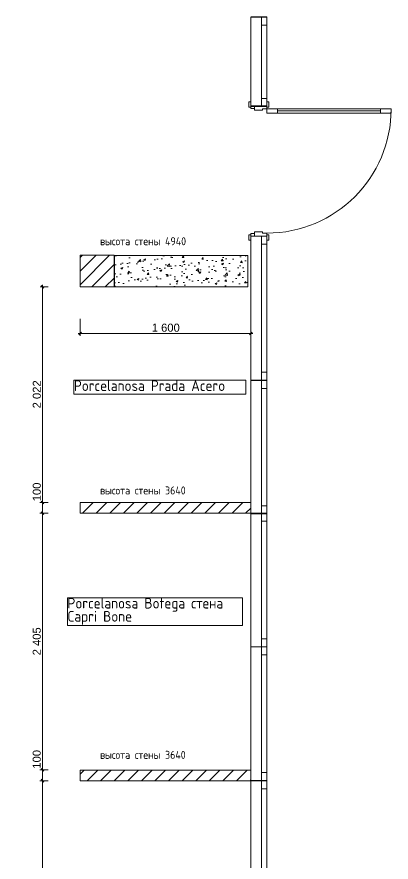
# Model space of a CAD drawing. Header units: millimetres. Extents: x 2336463 to 2579121, y 595385 to 778077.
# Drawn here: x 2501041 to 2504546, y 625549 to 633465 of the extents above; entities that cross this region are included whole.
import ezdxf

# ---------------------------------------------------------------- set-up
doc = ezdxf.new("R2010")
doc.units = ezdxf.units.MM
doc.header["$MEASUREMENT"] = 0
for name, color, linetype, lineweight in [('+ план экспозиций_Ном._пера__1', 7, 'Continuous', 13), ('+возводимые стены_Ном._пера__101', 252, 'Continuous', 5), ('Двери ARCHICAD_Ном._пера__1', 7, 'Continuous', 13), ('Интерьер - Мебель_Ном._пера__1', 7, 'Continuous', 13), ('Окна ARCHICAD_Ном._пера__1', 7, 'Continuous', 13), ('сит план_Ном._пера__1', 7, 'Continuous', 13)]:
    doc.layers.add(name, color=color, linetype=linetype, lineweight=lineweight)
for name, color, linetype in [('+возводимые стены', 7, 'Continuous'), ('Интерьер - Мебель', 7, 'Continuous'), ('сит план', 7, 'Continuous')]:
    doc.layers.add(name, color=color, linetype=linetype)
for name, color, linetype, lineweight, true_color in [('+возводимые стены_Ном._пера__169', 7, 'Continuous', 5, 0x68b353), ('Интерьер - Мебель_Ном._пера__242', 7, 'Continuous', 13, 0x1b55b5), ('сит план_Ном._пера__87', 7, 'Continuous', 20, 0x6a6a6a)]:
    doc.layers.add(name, color=color, linetype=linetype, lineweight=lineweight, true_color=true_color)
doc.styles.add('СГЕНЕРИР_СТИЛЬ_1', font='arial.ttf')
doc.styles.add('СГЕНЕРИР_СТИЛЬ_4', font='isocp.shx')
doc.dimstyles.new('СГЕНЕРИР_СТИЛЬ__1', dxfattribs={"dimtxt": 75, "dimasz": 23.75, "dimexe": 0.18, "dimexo": 300, "dimgap": 0, "dimtad": 1, "dimtih": 1, "dimtoh": 1, "dimdec": 0, "dimzin": 0, "dimdsep": 46, "dimtxsty": 'СГЕНЕРИР_СТИЛЬ_1', "dimblk": 'ARROWHEAD_6', "dimblk1": 'ARROWHEAD_6', "dimblk2": 'ARROWHEAD_6', "dimcen": 0.09, "dimclrd": 256, "dimclre": 256, "dimclrt": 256, "dimazin": 0, "dimtfac": 1, "dimtdec": 4, "dimtmove": 0, "dimatfit": 3, "dimfxl": 0, "dimtolj": 1, "dimtzin": 0, "dimarcsym": 0})
doc.dimstyles.new('СГЕНЕРИР_СТИЛЬ__2', dxfattribs={"dimtxt": 75, "dimasz": 23.75, "dimexe": 0.18, "dimexo": 300, "dimgap": 0, "dimtad": 1, "dimdec": 0, "dimzin": 0, "dimdsep": 46, "dimtxsty": 'СГЕНЕРИР_СТИЛЬ_1', "dimblk": 'ARROWHEAD_6', "dimblk1": 'ARROWHEAD_6', "dimblk2": 'ARROWHEAD_6', "dimcen": 0.09, "dimclrd": 256, "dimclre": 256, "dimclrt": 256, "dimazin": 0, "dimtfac": 1, "dimtdec": 4, "dimtmove": 0, "dimatfit": 3, "dimfxl": 0, "dimtolj": 1, "dimtzin": 0, "dimarcsym": 0})
pattern_1 = [(45, (2086872.015, 585813.69), (-63.639609, 63.639609), [])]

# ---------------------------------------------------------------- blocks, each defined once
blk = doc.blocks.new('Окно 25_10')
at = {"layer": 'Окна ARCHICAD_Ном._пера__1', "color": 7, "linetype": 'Continuous', "lineweight": 13}
for p, q in [((-625, 100), (625, 100)), ((-625, 0), (-625, 100)), ((625, 0), (625, 100)), ((-625, 0), (-550, 0)), ((-625, -50), (-625, 0)), ((-625, -50), (-625, 0)), ((-550, 0), (-550, -50)), ((-550, 0), (550, 0)), ((550, -50), (550, 0)), ((550, 0), (625, 0)), ((625, -50), (625, 0)), ((625, -50), (625, 0)), ((-625, -50), (625, -50)), ((-550, -50), (-625, -50)), ((550, -50), (-550, -50)), ((625, -50), (550, -50))]:
    blk.add_line(p, q, dxfattribs=at)
blk = doc.blocks.new('Окно 25_17')
at = {"layer": 'Окна ARCHICAD_Ном._пера__1', "color": 7, "linetype": 'Continuous', "lineweight": 13}
for p, q in [((-674.6, 100), (674.6, 100)), ((-674.6, 0), (-674.6, 100)), ((674.6, 0), (674.6, 100)), ((-674.6, 0), (-599.6, 0)), ((-674.6, -50), (-674.6, 0)), ((-674.6, -50), (-674.6, 0)), ((-599.6, 0), (-599.6, -50)), ((-599.6, 0), (599.6, 0)), ((599.6, -50), (599.6, 0)), ((599.6, 0), (674.6, 0)), ((674.6, -50), (674.6, 0)), ((674.6, -50), (674.6, 0)), ((-674.6, -50), (674.6, -50)), ((-599.6, -50), (-674.6, -50)), ((599.6, -50), (-599.6, -50)), ((674.6, -50), (599.6, -50))]:
    blk.add_line(p, q, dxfattribs=at)
blk = doc.blocks.new('Окно 25_18')
at = {"layer": 'Окна ARCHICAD_Ном._пера__1', "color": 7, "linetype": 'Continuous', "lineweight": 13}
for p, q in [((-418.9, 0), (418.9, 0)), ((-418.9, 0), (-343.9, 0)), ((-418.9, 0), (-418.9, -50)), ((-418.9, 0), (-418.9, -50)), ((-343.9, 0), (-343.9, -50)), ((-343.9, 0), (343.9, 0)), ((343.9, -50), (343.9, 0)), ((343.9, 0), (418.9, 0)), ((418.9, 0), (418.9, -50)), ((418.9, 0), (418.9, -50)), ((-343.9, -50), (-418.9, -50)), ((-418.9, -50), (-418.9, -150)), ((343.9, -50), (-343.9, -50)), ((418.9, -50), (343.9, -50)), ((418.9, -50), (418.9, -150)), ((-418.9, -150), (418.9, -150))]:
    blk.add_line(p, q, dxfattribs=at)
blk = doc.blocks.new('Однопольная Дверь 25_2')
at = {"layer": 'Двери ARCHICAD_Ном._пера__1', "color": 7, "linetype": 'Continuous', "lineweight": 13}
for p, q in [((542, 1064), (542, 1164)), ((542, 1164), (582, 1164)), ((582, 1164), (582, 1064)), ((582, 1064), (542, 1064)), ((562, 1064), (562, 100)), ((542, 0), (542, 100)), ((542, 100), (582, 100)), ((582, 100), (582, 0)), ((-647, 0), (-647, 19)), ((-647, 19), (-597, 19)), ((-597, 0), (-647, 0)), ((-610, 0), (-647, 0)), ((-610, 0), (-647, 0)), ((-582, 0), (-610, 0)), ((-610, 0), (-610, -115)), ((-610, 0), (-610, -115)), ((-610, 0), (-610, -115)), ((-597, 19), (-597, 0)), ((-582, -40), (-582, 0)), ((582, 0), (542, 0)), ((610, 0), (582, 0)), ((582, 0), (582, -40)), ((597, 19), (647, 19)), ((597, 0), (597, 19)), ((647, 0), (597, 0)), ((610, -115), (610, 0)), ((610, 0), (610, -115)), ((610, 0), (610, -115)), ((610, 0), (647, 0)), ((610, 0), (647, 0)), ((647, 19), (647, 0)), ((-570, -40), (-582, -40)), ((-570, -115), (-570, -40)), ((582, -40), (570, -40)), ((570, -40), (570, -115)), ((-647, -169), (-647, -150)), ((-647, -150), (-597, -150)), ((-610, -150), (-647, -150)), ((-610, -150), (-647, -150)), ((-610, -150), (-610, -115)), ((-610, -115), (-585, -115)), ((-610, -115), (-570, -115)), ((-610, -115), (-610, -150)), ((-610, -115), (-610, -150)), ((-585, -150), (-610, -150)), ((-597, -150), (-597, -169)), ((-585, -115), (-585, -150)), ((570, -115), (610, -115)), ((585, -150), (585, -115)), ((585, -115), (610, -115)), ((610, -150), (585, -150)), ((597, -150), (647, -150)), ((597, -169), (597, -150)), ((610, -115), (610, -150)), ((610, -115), (610, -150)), ((610, -115), (610, -150)), ((610, -150), (647, -150)), ((610, -150), (647, -150)), ((647, -150), (647, -169)), ((-597, -169), (-647, -169)), ((647, -169), (597, -169))]:
    blk.add_line(p, q, dxfattribs=at)
at = {"layer": 'Двери ARCHICAD_Ном._пера__1', "color": 7, "linetype": 'Continuous', "lineweight": 13, "flags": 128}
for points in [[(562, 1064), (562, 100), (542, 100), (542, 1064)], [(582, 1064), (582, 100), (562, 100), (562, 1064)]]:
    blk.add_lwpolyline(points, close=True, dxfattribs=at)
at = {"layer": 'Двери ARCHICAD_Ном._пера__1', "color": 7, "linetype": 'Continuous', "lineweight": 13}
blk.add_arc((582, 0), 1164, 90, 180, dxfattribs=at)
blk = doc.blocks.new('Стена_570', base_point=(2503382.2, 616092))
at = {"layer": 'сит план_Ном._пера__87', "linetype": 'Continuous', "lineweight": 20, "true_color": 0x6a6a6a}
h = blk.add_hatch(dxfattribs=at)
h.set_pattern_fill('Блоки_Бетонные_Эффективные', color=251, style=0, pattern_type=2)
h.set_pattern_definition(pattern_1)
h.paths.add_polyline_path([(2503232.5, 633463.5), (2503382.5, 633463.5), (2503382.5, 633464.5), (2503232.5, 633464.5)])
h = blk.add_hatch(dxfattribs=at)
h.set_pattern_fill('Блоки_Бетонные_Эффективные', color=251, style=0, pattern_type=2)
h.set_pattern_definition(pattern_1)
h.paths.add_polyline_path([(2503232.4, 630060), (2503382.4, 630060), (2503382.4, 630062.3), (2503232.4, 630062.3)])
h = blk.add_hatch(dxfattribs=at)
h.set_pattern_fill('Блоки_Бетонные_Эффективные', color=251, style=0, pattern_type=2)
h.set_pattern_definition(pattern_1)
h.paths.add_polyline_path([(2503232.4, 627563.4), (2503382.4, 627563.4), (2503382.4, 627565.6), (2503232.4, 627565.6)])
h = blk.add_hatch(dxfattribs=at)
h.set_pattern_fill('Блоки_Бетонные_Эффективные', color=251, style=0, pattern_type=2)
h.set_pattern_definition(pattern_1)
h.paths.add_polyline_path([(2503232.4, 626311.1), (2503382.4, 626311.1), (2503382.4, 626313.4), (2503232.4, 626313.4)])
h = blk.add_hatch(dxfattribs=at)
h.set_pattern_fill('Блоки_Бетонные_Эффективные', color=251, style=0, pattern_type=2)
h.set_pattern_definition(pattern_1)
h.paths.add_polyline_path([(2503232.3, 622655.3), (2503382.3, 622655.3), (2503382.3, 622657.3), (2503232.3, 622657.3)])
h = blk.add_hatch(dxfattribs=at)
h.set_pattern_fill('Блоки_Бетонные_Эффективные', color=251, style=0, pattern_type=2)
h.set_pattern_definition(pattern_1)
h.paths.add_polyline_path([(2503232.2, 616092), (2503382.2, 616092), (2503382.2, 616405.3), (2503232.2, 616405.3)])
at = {"layer": 'сит план_Ном._пера__1', "color": 7, "linetype": 'Continuous', "lineweight": 13}
for p, q in [((2503332.5, 633463.5), (2503232.5, 633463.5)), ((2503382.5, 633463.5), (2503332.5, 633463.5)), ((2503332.4, 630062.3), (2503232.4, 630062.3)), ((2503332.4, 630060), (2503232.4, 630060)), ((2503382.4, 630062.3), (2503332.4, 630062.3)), ((2503382.4, 630060), (2503332.4, 630060)), ((2503332.4, 627565.6), (2503232.4, 627565.6)), ((2503332.4, 627563.4), (2503232.4, 627563.4)), ((2503382.4, 627565.6), (2503332.4, 627565.6)), ((2503382.4, 627563.4), (2503332.4, 627563.4)), ((2503332.4, 626313.4), (2503232.4, 626313.4)), ((2503382.4, 626313.4), (2503332.4, 626313.4)), ((2503332.4, 626311.1), (2503232.4, 626311.1)), ((2503382.4, 626311.1), (2503332.4, 626311.1)), ((2503332.3, 622657.3), (2503232.3, 622657.3)), ((2503332.3, 622655.3), (2503232.3, 622655.3)), ((2503382.3, 622657.3), (2503332.3, 622657.3)), ((2503382.3, 622655.3), (2503332.3, 622655.3)), ((2503332.2, 616405.3), (2503232.2, 616405.3)), ((2503382.2, 616405.3), (2503332.2, 616405.3))]:
    blk.add_line(p, q, dxfattribs=at)
at = {"layer": 'сит план_Ном._пера__1', "color": 7, "linetype": 'Continuous', "lineweight": 13, "flags": 128}
for points in [[(2503382.5, 633464.5), (2503232.5, 633464.5)], [(2503382.5, 633463.5), (2503382.5, 633464.5)], [(2503232.4, 630062.3), (2503232.4, 630060)], [(2503382.4, 630060), (2503382.4, 630062.3)], [(2503232.4, 627565.6), (2503232.4, 627563.4)], [(2503382.4, 627563.4), (2503382.4, 627565.6)], [(2503382.4, 626311.1), (2503382.4, 626313.4)], [(2503232.3, 622657.3), (2503232.3, 622655.3)], [(2503382.3, 622655.3), (2503382.3, 622657.3)], [(2503232.2, 616405.3), (2503232.2, 616092)], [(2503382.2, 616092), (2503382.2, 616405.3)], [(2503232.2, 616092), (2503382.2, 616092)]]:
    blk.add_lwpolyline(points, dxfattribs=at)
at = {"layer": 'Двери ARCHICAD_Ном._пера__1', "color": 7, "linetype": 'Continuous', "lineweight": 13, "xscale": -1, "zscale": 1000, "rotation": 269.9989164459285}
blk.add_blockref('Однопольная Дверь 25_2', (2503382.5, 632021.4), dxfattribs=at)
at = {"layer": 'Окна ARCHICAD_Ном._пера__1', "color": 7, "linetype": 'Continuous', "lineweight": 13, "xscale": -1, "zscale": 1000}
for name, p, rotation in [('Окно 25_18', (2503382.5, 633044.6), 269.9989164459285), ('Окно 25_10', (2503332.3, 623282.3), 89.99891644592851)]:
    blk.add_blockref(name, p, dxfattribs=dict(at, rotation=rotation))
at = {"layer": 'Окна ARCHICAD_Ном._пера__1', "color": 7, "linetype": 'Continuous', "lineweight": 13, "zscale": 1000, "rotation": 89.99891644592851}
for name, p in [('Окно 25_17', (2503332.4, 630736.8)), ('Окно 25_10', (2503332.4, 629435)), ('Окно 25_10', (2503332.4, 628190.6)), ('Окно 25_10', (2503332.4, 626938.4)), ('Окно 25_10', (2503332.3, 625686.1)), ('Окно 25_10', (2503332.3, 624532.3)), ('Окно 25_10', (2503332.3, 622030.3)), ('Окно 25_10', (2503332.3, 620780.3)), ('Окно 25_10', (2503332.2, 619530.3)), ('Окно 25_10', (2503332.2, 618280.3)), ('Окно 25_10', (2503332.2, 617030.3))]:
    blk.add_blockref(name, p, dxfattribs=at)
blk = doc.blocks.new('Стена_576', base_point=(2503382.4, 626311.1))
at = {"layer": '+возводимые стены_Ном._пера__169', "linetype": 'Continuous', "lineweight": 5, "true_color": 0x68b353}
h = blk.add_hatch(dxfattribs=at)
h.set_pattern_fill('Блоки_Бетонные_Эффективные', color=85, style=0, pattern_type=2)
h.set_pattern_definition(pattern_1)
h.paths.add_polyline_path([(2503232.4, 626411.1), (2501632.4, 626411.1), (2501632.4, 626311.1), (2503232.4, 626311.1)])
at = {"layer": '+возводимые стены_Ном._пера__101', "color": 252, "linetype": 'Continuous', "lineweight": 5, "flags": 128}
for points in [[(2503232.4, 626411.1), (2501632.4, 626411.1)], [(2501632.4, 626411.1), (2501632.4, 626311.1)], [(2501632.4, 626311.1), (2503232.4, 626311.1)]]:
    blk.add_lwpolyline(points, dxfattribs=at)
blk = doc.blocks.new('Стена_577', base_point=(2503382.4, 628815.6))
at = {"layer": '+возводимые стены_Ном._пера__169', "linetype": 'Continuous', "lineweight": 5, "true_color": 0x68b353}
h = blk.add_hatch(dxfattribs=at)
h.set_pattern_fill('Блоки_Бетонные_Эффективные', color=85, style=0, pattern_type=2)
h.set_pattern_definition(pattern_1)
h.paths.add_polyline_path([(2503232.4, 628915.6), (2501632.4, 628915.7), (2501632.4, 628815.7), (2503232.4, 628815.6)])
at = {"layer": '+возводимые стены_Ном._пера__101', "color": 252, "linetype": 'Continuous', "lineweight": 5, "flags": 128}
for points in [[(2503232.4, 628915.6), (2501632.4, 628915.7)], [(2501632.4, 628915.7), (2501632.4, 628815.7)], [(2501632.4, 628815.7), (2503232.4, 628815.6)]]:
    blk.add_lwpolyline(points, dxfattribs=at)
blk = doc.blocks.new('Стена_578', base_point=(2501950.6, 631232.2))
at = {"layer": '+возводимые стены_Ном._пера__169', "linetype": 'Continuous', "lineweight": 5, "true_color": 0x68b353}
h = blk.add_hatch(dxfattribs=at)
h.set_pattern_fill('Блоки_Бетонные_Эффективные', color=85, style=0, pattern_type=2)
h.set_pattern_definition(pattern_1)
h.paths.add_polyline_path([(2501950.6, 631232.2), (2501633, 631232.4), (2501632.8, 630937.4), (2501950.4, 630937.2)])
at = {"layer": '+возводимые стены_Ном._пера__101', "color": 252, "linetype": 'Continuous', "lineweight": 5, "flags": 128}
for points in [[(2501633, 631232.4), (2501632.8, 630937.4)], [(2501950.6, 631232.2), (2501633, 631232.4)], [(2501950.4, 630937.2), (2501950.6, 631232.2)], [(2501632.8, 630937.4), (2501950.4, 630937.2)]]:
    blk.add_lwpolyline(points, dxfattribs=at)
blk = doc.blocks.new('*D3333', base_point=(2086872, 585813.7))
at = {"layer": 'Интерьер - Мебель_Ном._пера__242', "color": 152, "linetype": 'Continuous', "lineweight": 13, "true_color": 0x1b55b5}
for p, q in [((2501632.8, 630476.7), (2501632.8, 630637.4)), ((2501645.3, 630512.7), (2501620.3, 630487.7)), ((2503219.9, 630487.7), (2503244.9, 630512.7)), ((2503232.4, 630476.7), (2503232.4, 630523.6)), ((2501614.1, 630500.2), (2501632.8, 630500.2)), ((2501632.8, 630500.2), (2503232.4, 630500.2)), ((2503232.4, 630500.2), (2503251.2, 630500.2))]:
    blk.add_line(p, q, dxfattribs=at)
at = {"layer": 'Интерьер - Мебель_Ном._пера__242', "color": 152, "lineweight": 13, "true_color": 0x1b55b5, "insert": (2502304.4, 630515.2), "char_height": 75, "attachment_point": 7, "style": 'СГЕНЕРИР_СТИЛЬ_1'}
blk.add_mtext('\\A1;{\\pql;\\fArial|b0|i0|c204|p38;1\xa0600}', dxfattribs=at)
blk = doc.blocks.new('ARROWHEAD_6')
at = {"color": 0, "linetype": 'Continuous', "lineweight": 0}
for p, q in [((0, 0), (-1, 0)), ((-0.5, -0.5), (0.5, 0.5))]:
    blk.add_line(p, q, dxfattribs=at)
blk = doc.blocks.new('*D3334', base_point=(2086872, 585813.7))
at = {"layer": 'Интерьер - Мебель_Ном._пера__242', "color": 152, "linetype": 'Continuous', "lineweight": 13, "true_color": 0x1b55b5}
for p, q in [((2501257.1, 630937.5), (2501332.8, 630937.5)), ((2501293, 630925), (2501268, 630950)), ((2501280.5, 630937.5), (2501280.1, 628915.7)), ((2501280.5, 630956.2), (2501280.5, 630937.5)), ((2501292.6, 628903.2), (2501267.6, 628928.2))]:
    blk.add_line(p, q, dxfattribs=at)
at = {"layer": 'Интерьер - Мебель_Ном._пера__242', "color": 152, "lineweight": 13, "true_color": 0x1b55b5, "char_height": 75, "attachment_point": 7, "rotation": 89.98777, "style": 'СГЕНЕРИР_СТИЛЬ_1'}
for s, insert in [('\\A1;{\\pql;\\fArial|b0|i0|c204|p38;2\xa0022}', (2501265.3, 629798.4)), ('\\A1;{\\pql;\\fArial|b0|i0|c204|p38;100}', (2501265.1, 628928.2))]:
    blk.add_mtext(s, dxfattribs=dict(at, insert=insert))
blk = doc.blocks.new('*D3335', base_point=(2086872, 585813.7))
at = {"layer": 'Интерьер - Мебель_Ном._пера__242', "color": 152, "linetype": 'Continuous', "lineweight": 13, "true_color": 0x1b55b5}
for p, q in [((2501280.5, 630937.5), (2501280.1, 628915.7)), ((2501292.6, 628903.2), (2501267.6, 628928.2)), ((2501256.7, 628915.7), (2501332.4, 628915.7)), ((2501280.1, 628915.7), (2501280.1, 628815.7)), ((2501256.6, 628815.7), (2501332.4, 628815.7)), ((2501292.6, 628803.2), (2501267.6, 628828.2)), ((2501280.1, 628815.7), (2501279.6, 626411.2))]:
    blk.add_line(p, q, dxfattribs=at)
blk = doc.blocks.new('*D3336', base_point=(2086872, 585813.7))
at = {"layer": 'Интерьер - Мебель_Ном._пера__242', "color": 152, "linetype": 'Continuous', "lineweight": 13, "true_color": 0x1b55b5}
for p, q in [((2501292.6, 628803.2), (2501267.6, 628828.2)), ((2501280.1, 628815.7), (2501279.6, 626411.2)), ((2501292.1, 626398.7), (2501267.1, 626423.7))]:
    blk.add_line(p, q, dxfattribs=at)
at = {"layer": 'Интерьер - Мебель_Ном._пера__242', "color": 152, "lineweight": 13, "true_color": 0x1b55b5, "char_height": 75, "attachment_point": 7, "rotation": 89.98777, "style": 'СГЕНЕРИР_СТИЛЬ_1'}
for s, insert in [('\\A1;{\\pql;\\fArial|b0|i0|c204|p38;2\xa0405}', (2501264.8, 627485.2)), ('\\A1;{\\pql;\\fArial|b0|i0|c204|p38;100}', (2501264.6, 626423.7))]:
    blk.add_mtext(s, dxfattribs=dict(at, insert=insert))
blk = doc.blocks.new('*D3337', base_point=(2086872, 585813.7))
at = {"layer": 'Интерьер - Мебель_Ном._пера__242', "color": 152, "linetype": 'Continuous', "lineweight": 13, "true_color": 0x1b55b5}
for p, q in [((2501280.1, 628815.7), (2501279.6, 626411.2)), ((2501256.1, 626411.2), (2501332.4, 626411.2)), ((2501292.1, 626398.7), (2501267.1, 626423.7)), ((2501279.6, 626411.2), (2501279.6, 626311.2)), ((2501292, 626298.7), (2501267.1, 626323.7)), ((2501256.1, 626311.2), (2501332.4, 626311.2)), ((2501279.6, 626311.2), (2501279, 623897.6))]:
    blk.add_line(p, q, dxfattribs=at)
blk = doc.blocks.new('*D3338', base_point=(2086872, 585813.7))
at = {"layer": 'Интерьер - Мебель_Ном._пера__242', "color": 152, "linetype": 'Continuous', "lineweight": 13, "true_color": 0x1b55b5}
for p, q in [((2501292, 626298.7), (2501267.1, 626323.7)), ((2501279.6, 626311.2), (2501279, 623897.6)), ((2501255.6, 623897.6), (2501332.2, 623897.6)), ((2501291.5, 623885.1), (2501266.5, 623910.1)), ((2501279, 623897.6), (2501279, 623602.6))]:
    blk.add_line(p, q, dxfattribs=at)
at = {"layer": 'Интерьер - Мебель_Ном._пера__242', "color": 152, "lineweight": 13, "true_color": 0x1b55b5, "insert": (2501264.3, 624976.2), "char_height": 75, "attachment_point": 7, "rotation": 89.98777, "style": 'СГЕНЕРИР_СТИЛЬ_1'}
blk.add_mtext('\\A1;{\\pql;\\fArial|b0|i0|c204|p38;2\xa0414}', dxfattribs=at)

msp = doc.modelspace()

# ---------------------------------------------------------------- hatches: boundary and pattern name
at = {"layer": 'сит план_Ном._пера__1', "linetype": 'Continuous', "lineweight": 13}
h = msp.add_hatch(dxfattribs=at)
h.set_pattern_fill('AR_CONC', style=0, pattern_type=2)
h.set_pattern_definition([(50, (2086872.01, 585813.69), (-182.18467, 15.939086), [19.05, -209.55]), (355, (2086872.01, 585813.69), (-35.24342, 191.056845), [15.24, -167.640584]), (100.451445, (2086887.2, 585812.36), (146.94125, 175.11775), [16.19001, -178.090245]), (46.1842, (2086872.01, 585864.49), (-271.07904, 42.04233), [28.575, -314.325]), (96.63556, (2086894.6, 585860.98), (237.40413, 247.42612), [24.28502, -267.1356]), (351.18415, (2086872.01, 585864.49), (237.40413, 247.42612), [22.85997, -251.45973]), (21, (2086897.41, 585851.79), (-151.61439, 102.2652), [19.05, -209.55]), (326, (2086897.41, 585851.79), (61.80203, 184.18797), [15.24, -167.64]), (71.451445, (2086910.05, 585843.26), (213.41642, 81.92277), [16.19001, -178.08994]), (37.5, (2086872.015, 585813.686), (3.088603, 84.555039), [0, -165.608, 0, -170.18, 0, -168.275]), (7.5, (2086872.015, 585813.69), (66.819663, 100.180575), [0, -97.028, 0, -161.798, 0, -64.135]), (327.5, (2086815.37, 585813.686), (-135.590595, 5.728744), [0, -63.5, 0, -198.12, 0, -262.89]), (317.5, (2086789.97, 585813.69), (148.12918, 25.42649), [0, -82.55, 0, -131.572, 0, -186.69])])
h.paths.add_polyline_path([(2503205.6, 630935.3), (2501955.6, 630935.3), (2501955.6, 631230.1), (2503205.6, 631230.1)])

# ---------------------------------------------------------------- linework, layer by layer
at = {"layer": '+ план экспозиций_Ном._пера__1', "color": 7, "linetype": 'Continuous', "lineweight": 13, "flags": 128}
for points in [[(2501574.9, 630060.8), (2503185.2, 630060.8), (2503185.2, 629931.8), (2501574.9, 629931.8)], [(2501514.2, 628023.5), (2503154.4, 628023.5), (2503154.4, 627765.4), (2501514.2, 627765.4)]]:
    msp.add_lwpolyline(points, close=True, dxfattribs=at)
at = {"layer": 'сит план_Ном._пера__1', "color": 7, "linetype": 'Continuous', "lineweight": 13, "flags": 128}
msp.add_lwpolyline([(2503205.6, 630935.3), (2501955.6, 630935.3), (2501955.6, 631230.1), (2503205.6, 631230.1)], close=True, dxfattribs=at)

# ---------------------------------------------------------------- block references
at = {"layer": '+возводимые стены', "color": 252, "lineweight": 5}
for name, p in [('Стена_578', (2501950.6, 631232.2)), ('Стена_577', (2503382.4, 628815.6)), ('Стена_576', (2503382.4, 626311.1))]:
    msp.add_blockref(name, p, dxfattribs=at)
at = {"layer": 'сит план', "color": 7, "lineweight": 13}
msp.add_blockref('Стена_570', (2503382.2, 616092), dxfattribs=at)

# ---------------------------------------------------------------- texts
at = {"layer": '+ план экспозиций_Ном._пера__1', "color": 7, "linetype": 'Continuous', "lineweight": 13, "insert": (2501574.9, 630060.8), "char_height": 100, "attachment_point": 1, "style": 'СГЕНЕРИР_СТИЛЬ_4'}
msp.add_mtext('\\A1;{\\pql;\\Fisocp.shx;Porcelanosa Prada\\Fisocp.shx; Acero\\Fisocp.shx; }', dxfattribs=at)
at = {"layer": '+ план экспозиций_Ном._пера__1', "color": 7, "linetype": 'Continuous', "lineweight": 13, "insert": (2501514.2, 628023.5), "char_height": 100, "attachment_point": 1, "line_spacing_factor": 0.738168, "style": 'СГЕНЕРИР_СТИЛЬ_4'}
msp.add_mtext('\\A1;{\\pql;\\Fisocp.shx;Porcelanosa \\Fisocp.shx;Botega стена\\P\\pql;\\Fisocp.shx;Capri Bone}', dxfattribs=at)
at = {"layer": 'Интерьер - Мебель_Ном._пера__1', "color": 7, "linetype": 'Continuous', "lineweight": 13, "char_height": 75, "attachment_point": 1, "style": 'СГЕНЕРИР_СТИЛЬ_4'}
for s, insert in [('\\A1;{\\pql;\\Fisocp.shx;высота стены 4940}', (2501819.5, 631400.7)), ('\\A1;{\\pql;\\Fisocp.shx;высота стены \\Fisocp.shx;3640}', (2501819.5, 629067)), ('\\A1;{\\pql;\\Fisocp.shx;высота стены \\Fisocp.shx;3640}', (2501819.5, 626590.5))]:
    msp.add_mtext(s, dxfattribs=dict(at, insert=insert))

# ---------------------------------------------------------------- dimensions: what is measured, and where the dimension line sits
at = {"layer": 'Интерьер - Мебель', "color": 152, "linetype": 'Continuous', "lineweight": 13, "true_color": 0x1b55b5}
for base, p1, p2, picture, middle in [((2501280.1, 628915.7), (2501632.8, 630937.4), (2501632.4, 628915.7), '*D3334', (2501227.8, 629927.2)), ((2501280.1, 628815.7), (2501632.4, 628915.7), (2501632.4, 628815.7), '*D3335', (2501227.6, 629014)), ((2501279.6, 626411.2), (2501632.4, 628815.7), (2501632.4, 626411.1), '*D3336', (2501227.3, 627614.1)), ((2501279.6, 626311.2), (2501632.4, 626411.1), (2501632.4, 626311.1), '*D3337', (2501227.1, 626509.5)), ((2501279, 623897.6), (2501632.4, 626311.1), (2501632.2, 623897.5), '*D3338', (2501226.8, 625105))]:
    dim = msp.add_linear_dim(base=base, p1=p1, p2=p2, angle=269.98777, dimstyle='СГЕНЕРИР_СТИЛЬ__2', dxfattribs=at)
    dim.commit()
    dim.dimension.update_dxf_attribs({"geometry": picture, "text_midpoint": middle, "dimtype": 160, "text_rotation": 89.98777})
dim = msp.add_linear_dim(base=(2503232.4, 630500.2), p1=(2501632.8, 630937.4), p2=(2503232.4, 630501.1), dimstyle='СГЕНЕРИР_СТИЛЬ__1', dxfattribs=at)
dim.commit()
dim.dimension.update_dxf_attribs({"geometry": '*D3333', "text_midpoint": (2502433.2, 630552.7), "dimtype": 160})

doc.saveas('drawing.dxf')
